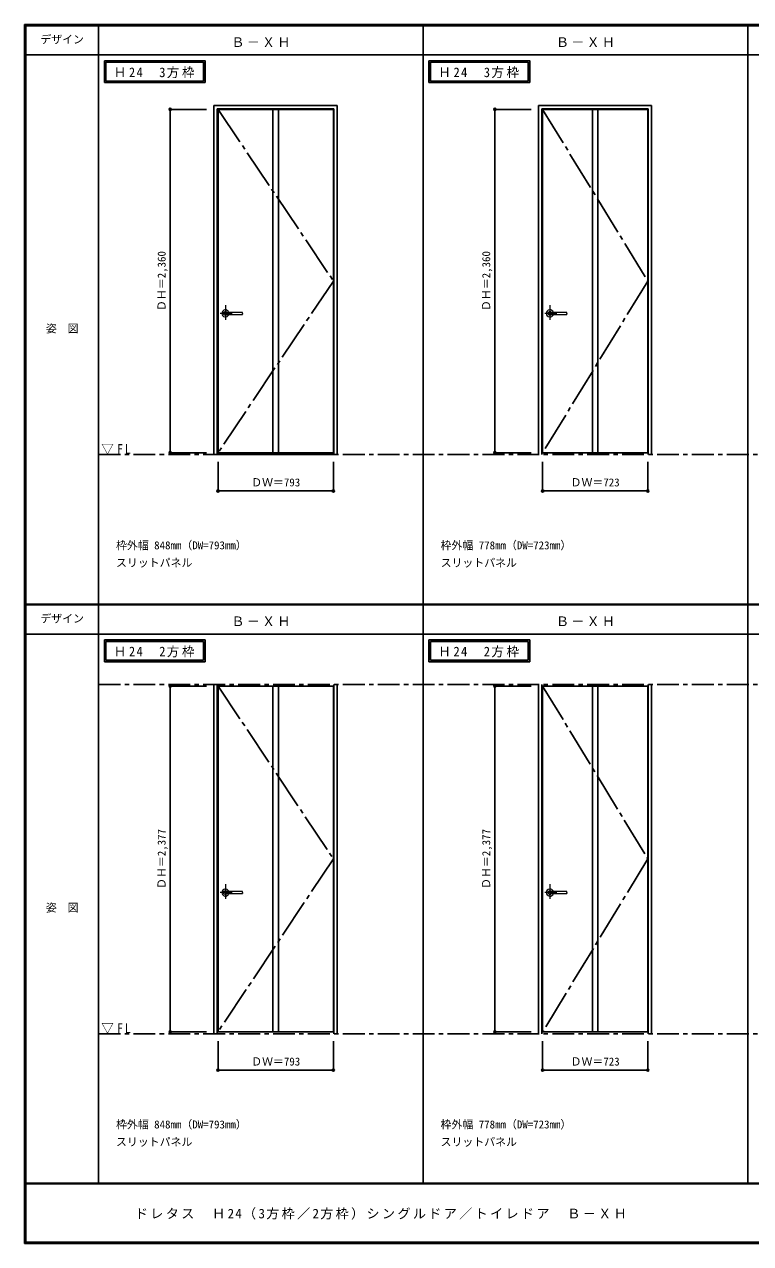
# Model space of a CAD drawing. Units: millimetres, scale not verified. Extents: x -6000 to 5700, y -4307 to 4260.
# Drawn here: x -6000 to -1007, y -4205 to 4175 of the extents above; entities that cross this region are included whole.
import ezdxf
from ezdxf.enums import TextEntityAlignment as Align

# ---------------------------------------------------------------- set-up
doc = ezdxf.new("R2010")
doc.units = ezdxf.units.MM
doc.header["$LTSCALE"] = 30
doc.header["$PDMODE"] = 32
doc.header["$PDSIZE"] = 15
doc.linetypes.add('CHAIN1', pattern=[8, 5, -1, 1, -1])
doc.linetypes.add('CHAIN2', pattern=[12, 9, -1, 1, -1])
for name, color, linetype in [('0-1_通り芯', 7, 'CHAIN1'), ('0-2_扉', 3, 'Continuous'), ('0-4_枠', 3, 'Continuous'), ('0-7', 7, 'CHAIN2'), ('0-A_文字', 7, 'Continuous'), ('0-B_寸法', 7, 'Continuous'), ('F-1_枠', 6, 'Continuous'), ('F-A_文字', 7, 'Continuous')]:
    doc.layers.add(name, color=color, linetype=linetype)
doc.layers.add('0-5_レバー', color=7, linetype='Continuous', lineweight=18)
doc.styles.add('ＭＳ ゴシック', font='')
doc.styles.get('ＭＳ ゴシック').set_extended_font_data('MS Gothic')

msp = doc.modelspace()

# ---------------------------------------------------------------- linework, layer by layer
at = {"layer": '0-1_通り芯'}
for p, q in [((-5490, 1218), (5690, 1218)), ((-5490, -362.5), (3436.4, -362.5)), ((-5490, -2762.5), (3436.4, -2762.5))]:
    msp.add_line(p, q, dxfattribs=at)
at = {"layer": '0-2_扉'}
for p, q in [((-4668.4, 3591), (-3875.4, 3591)), ((-4668.4, 1231), (-4668.4, 3591)), ((-4290.9, 1231), (-4290.9, 3591)), ((-4252.9, 1231), (-4252.9, 3591)), ((-3875.4, 1231), (-3875.4, 3591)), ((-2436.8, 3591), (-1713.8, 3591)), ((-2436.8, 1231), (-2436.8, 3591)), ((-2094.3, 1231), (-2094.3, 3591)), ((-2056.3, 1231), (-2056.3, 3591)), ((-1713.8, 1231), (-1713.8, 3591)), ((-4668.4, 1231), (-3875.4, 1231)), ((-2436.8, 1231), (-1713.8, 1231)), ((-4668.4, -2749.5), (-4668.4, -372.5)), ((-4668.4, -372.5), (-3875.4, -372.5)), ((-4290.9, -2749.5), (-4290.9, -372.5)), ((-4252.9, -2749.5), (-4252.9, -372.5)), ((-3875.4, -2749.5), (-3875.4, -372.5)), ((-2436.8, -2749.5), (-2436.8, -372.5)), ((-2436.8, -372.5), (-1713.8, -372.5)), ((-2094.3, -2749.5), (-2094.3, -372.5)), ((-2056.3, -2749.5), (-2056.3, -372.5)), ((-1713.8, -2749.5), (-1713.8, -372.5)), ((-4668.4, -2749.5), (-3875.4, -2749.5)), ((-2436.8, -2749.5), (-1713.8, -2749.5))]:
    msp.add_line(p, q, dxfattribs=at)
at = {"layer": '0-4_枠'}
for p, q in [((-4697.4, 3618), (-3849.4, 3618)), ((-4697.4, 1218), (-4697.4, 3618)), ((-3849.4, 1218), (-3849.4, 3618)), ((-2465.8, 3618), (-1687.8, 3618)), ((-2465.8, 1218), (-2465.8, 3618)), ((-1687.8, 1218), (-1687.8, 3618)), ((-4673.4, 3594), (-3873.4, 3594)), ((-4673.4, 1218), (-4673.4, 3594)), ((-3873.4, 1218), (-3873.4, 3594)), ((-2441.8, 3594), (-1711.8, 3594)), ((-2441.8, 1218), (-2441.8, 3594)), ((-1711.8, 1218), (-1711.8, 3594)), ((-4697.4, 1218), (-3849.4, 1218)), ((-4697.4, -2762.5), (-4697.4, -362.5)), ((-4673.4, -2762.5), (-4673.4, -362.5)), ((-3873.4, -2762.5), (-3873.4, -362.5)), ((-3849.4, -2762.5), (-3849.4, -362.5)), ((-2465.8, -2762.5), (-2465.8, -362.5)), ((-2441.8, -2762.5), (-2441.8, -362.5)), ((-1711.8, -2762.5), (-1711.8, -362.5)), ((-1687.8, -2762.5), (-1687.8, -362.5))]:
    msp.add_line(p, q, dxfattribs=at)
at = {"layer": '0-5_レバー', "color": 4, "linetype": 'CHAIN1'}
for p, q in [((-4571.1, 2188.5), (-4654.12, 2188.5)), ((-4617.9, 2244.96), (-4617.9, 2145.11)), ((-2339.5, 2188.5), (-2422.52, 2188.5)), ((-2386.3, 2244.96), (-2386.3, 2145.11)), ((-4617.9, -1735.54), (-4617.9, -1835.39)), ((-2386.3, -1735.54), (-2386.3, -1835.39)), ((-4571.1, -1792), (-4654.12, -1792)), ((-2339.5, -1792), (-2422.52, -1792))]:
    msp.add_line(p, q, dxfattribs=at)
at = {"layer": '0-5_レバー'}
for p, q in [((-4500.9, 2188.5), (-4500.9, 2193.99)), ((-4500.9, 2188.5), (-4500.9, 2183)), ((-2269.3, 2188.5), (-2269.3, 2193.99)), ((-2269.3, 2188.5), (-2269.3, 2183)), ((-4630.65, -1789.85), (-4630.9, -1792)), ((-4630.9, -1792), (-4630.65, -1794.15)), ((-4629.91, -1787.79), (-4630.65, -1789.85)), ((-4630.65, -1794.15), (-4629.91, -1796.21)), ((-4628.71, -1785.89), (-4629.91, -1787.79)), ((-4629.91, -1796.21), (-4628.71, -1798.11)), ((-4627.09, -1784.22), (-4628.71, -1785.89)), ((-4628.71, -1798.11), (-4627.09, -1799.78)), ((-4625.12, -1782.85), (-4627.09, -1784.22)), ((-4627.09, -1799.78), (-4625.12, -1801.15)), ((-4622.87, -1781.84), (-4625.12, -1782.85)), ((-4625.12, -1801.15), (-4622.87, -1802.16)), ((-4620.44, -1781.21), (-4622.87, -1781.84)), ((-4622.87, -1802.16), (-4620.44, -1802.79)), ((-4617.9, -1781), (-4620.44, -1781.21)), ((-4620.44, -1802.79), (-4617.9, -1803)), ((-4615.36, -1781.21), (-4617.9, -1781)), ((-4617.9, -1803), (-4615.36, -1802.79)), ((-4612.92, -1781.84), (-4615.36, -1781.21)), ((-4615.36, -1802.79), (-4612.92, -1802.16)), ((-4613.03, -1785.01), (-4613.03, -1785.02)), ((-4612.57, -1785.01), (-4613.03, -1785.01)), ((-4610.68, -1782.85), (-4612.92, -1781.84)), ((-4612.92, -1802.16), (-4610.68, -1801.15)), ((-4612.88, -1798.99), (-4612.75, -1798.99)), ((-4612.75, -1798.99), (-4612.31, -1798.99)), ((-4611.47, -1785.01), (-4612.57, -1785.01)), ((-4612.31, -1798.99), (-4611.59, -1798.99)), ((-4611.59, -1798.99), (-4610.57, -1798.99)), ((-4609.95, -1785.01), (-4611.47, -1785.01)), ((-4608.71, -1784.22), (-4610.68, -1782.85)), ((-4610.68, -1801.15), (-4608.71, -1799.78)), ((-4610.57, -1798.99), (-4609.31, -1798.99)), ((-4608.41, -1785.01), (-4609.95, -1785.01)), ((-4609.31, -1798.99), (-4607.96, -1798.99)), ((-4607.94, -1785.01), (-4608.71, -1784.22)), ((-4608.71, -1799.78), (-4607.94, -1798.99)), ((-4606.92, -1785.01), (-4608.41, -1785.01)), ((-4607.96, -1798.99), (-4605.1, -1798.99)), ((-4604.51, -1785.01), (-4606.92, -1785.01)), ((-4605.1, -1798.99), (-4602.12, -1799)), ((-4602.5, -1785), (-4604.51, -1785.01)), ((-4600.65, -1785), (-4602.5, -1785)), ((-4602.12, -1799), (-4599.1, -1799)), ((-4598.65, -1785), (-4600.65, -1785)), ((-4599.1, -1799), (-4596.06, -1799)), ((-4594.9, -1785), (-4598.65, -1785)), ((-4596.06, -1799), (-4592.99, -1799)), ((-4590.69, -1785), (-4594.9, -1785)), ((-4592.99, -1799), (-4589.91, -1799)), ((-4586.04, -1785), (-4590.69, -1785)), ((-4589.91, -1799), (-4585.91, -1799)), ((-4581.25, -1785), (-4586.04, -1785)), ((-4585.91, -1799), (-4581.5, -1799)), ((-4581.5, -1799), (-4576.53, -1799)), ((-4576, -1785), (-4581.25, -1785)), ((-4576.53, -1799), (-4571, -1799)), ((-4570.24, -1785), (-4576, -1785)), ((-4571, -1799), (-4564.91, -1799)), ((-4563.94, -1785), (-4570.24, -1785)), ((-4564.91, -1799), (-4558.26, -1799)), ((-4557.12, -1785), (-4563.94, -1785)), ((-4558.26, -1799), (-4551.05, -1799)), ((-4549.31, -1785), (-4557.12, -1785)), ((-4551.05, -1799), (-4542.46, -1799)), ((-4540.9, -1785), (-4549.31, -1785)), ((-4542.46, -1799), (-4533.2, -1799)), ((-4531.91, -1785), (-4540.9, -1785)), ((-4533.2, -1799), (-4523.26, -1799)), ((-4522.31, -1785), (-4531.91, -1785)), ((-4523.26, -1799), (-4512.65, -1799)), ((-4512.13, -1785), (-4522.31, -1785)), ((-4512.65, -1799), (-4502.4, -1799)), ((-4502.4, -1785), (-4512.13, -1785)), ((-4511.48, -1785), (-4511.88, -1785)), ((-4502.4, -1785), (-4511.48, -1785)), ((-4500.9, -1792), (-4500.9, -1786.51)), ((-4500.9, -1792), (-4500.9, -1797.5)), ((-2399.05, -1789.85), (-2399.3, -1792)), ((-2399.3, -1792), (-2399.05, -1794.15)), ((-2398.31, -1787.79), (-2399.05, -1789.85)), ((-2399.05, -1794.15), (-2398.31, -1796.21)), ((-2397.11, -1785.89), (-2398.31, -1787.79)), ((-2398.31, -1796.21), (-2397.11, -1798.11)), ((-2395.49, -1784.22), (-2397.11, -1785.89)), ((-2397.11, -1798.11), (-2395.49, -1799.78)), ((-2393.52, -1782.85), (-2395.49, -1784.22)), ((-2395.49, -1799.78), (-2393.52, -1801.15)), ((-2391.27, -1781.84), (-2393.52, -1782.85)), ((-2393.52, -1801.15), (-2391.27, -1802.16)), ((-2388.84, -1781.21), (-2391.27, -1781.84)), ((-2391.27, -1802.16), (-2388.84, -1802.79)), ((-2386.3, -1781), (-2388.84, -1781.21)), ((-2388.84, -1802.79), (-2386.3, -1803)), ((-2383.76, -1781.21), (-2386.3, -1781)), ((-2386.3, -1803), (-2383.76, -1802.79)), ((-2381.32, -1781.84), (-2383.76, -1781.21)), ((-2383.76, -1802.79), (-2381.32, -1802.16)), ((-2381.43, -1785.01), (-2381.43, -1785.02)), ((-2380.97, -1785.01), (-2381.43, -1785.01)), ((-2379.08, -1782.85), (-2381.32, -1781.84)), ((-2381.32, -1802.16), (-2379.08, -1801.15)), ((-2381.28, -1798.99), (-2381.15, -1798.99)), ((-2381.15, -1798.99), (-2380.71, -1798.99)), ((-2379.87, -1785.01), (-2380.97, -1785.01)), ((-2380.71, -1798.99), (-2379.99, -1798.99)), ((-2379.99, -1798.99), (-2378.97, -1798.99)), ((-2378.35, -1785.01), (-2379.87, -1785.01)), ((-2377.11, -1784.22), (-2379.08, -1782.85)), ((-2379.08, -1801.15), (-2377.11, -1799.78)), ((-2378.97, -1798.99), (-2377.71, -1798.99)), ((-2376.81, -1785.01), (-2378.35, -1785.01)), ((-2377.71, -1798.99), (-2376.36, -1798.99)), ((-2376.34, -1785.01), (-2377.11, -1784.22)), ((-2377.11, -1799.78), (-2376.34, -1798.99)), ((-2375.32, -1785.01), (-2376.81, -1785.01)), ((-2376.36, -1798.99), (-2373.5, -1798.99)), ((-2372.91, -1785.01), (-2375.32, -1785.01)), ((-2373.5, -1798.99), (-2370.52, -1799)), ((-2370.9, -1785), (-2372.91, -1785.01)), ((-2369.05, -1785), (-2370.9, -1785)), ((-2370.52, -1799), (-2367.5, -1799)), ((-2367.05, -1785), (-2369.05, -1785)), ((-2367.5, -1799), (-2364.46, -1799)), ((-2363.3, -1785), (-2367.05, -1785)), ((-2364.46, -1799), (-2361.39, -1799)), ((-2359.09, -1785), (-2363.3, -1785)), ((-2361.39, -1799), (-2358.31, -1799)), ((-2354.44, -1785), (-2359.09, -1785)), ((-2358.31, -1799), (-2354.31, -1799)), ((-2349.65, -1785), (-2354.44, -1785)), ((-2354.31, -1799), (-2349.9, -1799)), ((-2349.9, -1799), (-2344.93, -1799)), ((-2344.4, -1785), (-2349.65, -1785)), ((-2344.93, -1799), (-2339.4, -1799)), ((-2338.64, -1785), (-2344.4, -1785)), ((-2339.4, -1799), (-2333.31, -1799)), ((-2332.34, -1785), (-2338.64, -1785)), ((-2333.31, -1799), (-2326.66, -1799)), ((-2325.52, -1785), (-2332.34, -1785)), ((-2326.66, -1799), (-2319.45, -1799)), ((-2317.71, -1785), (-2325.52, -1785)), ((-2319.45, -1799), (-2310.86, -1799)), ((-2309.3, -1785), (-2317.71, -1785)), ((-2310.86, -1799), (-2301.6, -1799)), ((-2300.31, -1785), (-2309.3, -1785)), ((-2301.6, -1799), (-2291.66, -1799)), ((-2290.71, -1785), (-2300.31, -1785)), ((-2291.66, -1799), (-2281.05, -1799)), ((-2280.53, -1785), (-2290.71, -1785)), ((-2281.05, -1799), (-2270.8, -1799)), ((-2270.8, -1785), (-2280.53, -1785)), ((-2279.88, -1785), (-2280.28, -1785)), ((-2270.8, -1785), (-2279.88, -1785)), ((-2269.3, -1792), (-2269.3, -1786.51)), ((-2269.3, -1792), (-2269.3, -1797.5))]:
    msp.add_line(p, q, dxfattribs=at)
for points in [[(-4607.94, 2195.49), (-4608.71, 2196.28), (-4610.68, 2197.65), (-4612.92, 2198.66), (-4615.36, 2199.29), (-4617.9, 2199.5), (-4620.44, 2199.29), (-4622.87, 2198.66), (-4625.12, 2197.65), (-4627.09, 2196.28), (-4628.71, 2194.61), (-4629.91, 2192.71), (-4630.65, 2190.65), (-4630.9, 2188.5), (-4630.65, 2186.35), (-4629.91, 2184.29), (-4628.71, 2182.39), (-4627.09, 2180.72), (-4625.12, 2179.35), (-4622.87, 2178.34), (-4620.44, 2177.71), (-4617.9, 2177.5), (-4615.36, 2177.71), (-4612.92, 2178.34), (-4610.68, 2179.35), (-4608.71, 2180.72), (-4607.94, 2181.51)], [(-4502.4, 2195.5), (-4512.13, 2195.5), (-4522.31, 2195.5), (-4531.91, 2195.5), (-4540.9, 2195.5), (-4549.31, 2195.5), (-4557.12, 2195.5), (-4563.94, 2195.5), (-4570.24, 2195.5), (-4576, 2195.5), (-4581.25, 2195.5), (-4586.04, 2195.5), (-4590.69, 2195.5), (-4594.9, 2195.5), (-4598.65, 2195.5), (-4600.65, 2195.5), (-4602.5, 2195.5), (-4604.51, 2195.49), (-4606.92, 2195.49), (-4608.41, 2195.49), (-4609.95, 2195.49), (-4611.47, 2195.49), (-4612.57, 2195.49), (-4613.03, 2195.49), (-4613.03, 2195.48)], [(-4612.88, 2181.51), (-4612.75, 2181.51), (-4612.31, 2181.51), (-4611.59, 2181.51), (-4610.57, 2181.51), (-4609.31, 2181.51), (-4607.96, 2181.51), (-4605.1, 2181.51), (-4602.12, 2181.5), (-4599.1, 2181.5), (-4596.06, 2181.5), (-4592.99, 2181.5), (-4589.91, 2181.5), (-4585.91, 2181.5), (-4581.5, 2181.5), (-4576.53, 2181.5), (-4571, 2181.5), (-4564.91, 2181.5), (-4558.26, 2181.5), (-4551.05, 2181.5), (-4542.46, 2181.5), (-4533.2, 2181.5), (-4523.26, 2181.5), (-4512.65, 2181.5), (-4502.4, 2181.5)], [(-4502.4, 2195.5), (-4511.48, 2195.5), (-4511.88, 2195.5)], [(-2376.34, 2195.49), (-2377.11, 2196.28), (-2379.08, 2197.65), (-2381.32, 2198.66), (-2383.76, 2199.29), (-2386.3, 2199.5), (-2388.84, 2199.29), (-2391.27, 2198.66), (-2393.52, 2197.65), (-2395.49, 2196.28), (-2397.11, 2194.61), (-2398.31, 2192.71), (-2399.05, 2190.65), (-2399.3, 2188.5), (-2399.05, 2186.35), (-2398.31, 2184.29), (-2397.11, 2182.39), (-2395.49, 2180.72), (-2393.52, 2179.35), (-2391.27, 2178.34), (-2388.84, 2177.71), (-2386.3, 2177.5), (-2383.76, 2177.71), (-2381.32, 2178.34), (-2379.08, 2179.35), (-2377.11, 2180.72), (-2376.34, 2181.51)], [(-2270.8, 2195.5), (-2280.53, 2195.5), (-2290.71, 2195.5), (-2300.31, 2195.5), (-2309.3, 2195.5), (-2317.71, 2195.5), (-2325.52, 2195.5), (-2332.34, 2195.5), (-2338.64, 2195.5), (-2344.4, 2195.5), (-2349.65, 2195.5), (-2354.44, 2195.5), (-2359.09, 2195.5), (-2363.3, 2195.5), (-2367.05, 2195.5), (-2369.05, 2195.5), (-2370.9, 2195.5), (-2372.91, 2195.49), (-2375.32, 2195.49), (-2376.81, 2195.49), (-2378.35, 2195.49), (-2379.87, 2195.49), (-2380.97, 2195.49), (-2381.43, 2195.49), (-2381.43, 2195.48)], [(-2381.28, 2181.51), (-2381.15, 2181.51), (-2380.71, 2181.51), (-2379.99, 2181.51), (-2378.97, 2181.51), (-2377.71, 2181.51), (-2376.36, 2181.51), (-2373.5, 2181.51), (-2370.52, 2181.5), (-2367.5, 2181.5), (-2364.46, 2181.5), (-2361.39, 2181.5), (-2358.31, 2181.5), (-2354.31, 2181.5), (-2349.9, 2181.5), (-2344.93, 2181.5), (-2339.4, 2181.5), (-2333.31, 2181.5), (-2326.66, 2181.5), (-2319.45, 2181.5), (-2310.86, 2181.5), (-2301.6, 2181.5), (-2291.66, 2181.5), (-2281.05, 2181.5), (-2270.8, 2181.5)], [(-2270.8, 2195.5), (-2279.88, 2195.5), (-2280.28, 2195.5)]]:
    msp.add_lwpolyline(points, dxfattribs=at)
for centre, radius, start, end in [((-4617.9, 2188.5), 24.55, 16.59952, 343.36736), ((-4502.4, 2194), 1.5, 0.00847, 89.9163), ((-4502.4, 2194), 1.5, 360, 90.17419), ((-4502.4, 2183), 1.5, 270.16419, 0), ((-4502.4, 2183), 1.5, 269.91059, 359.99153), ((-2386.3, 2188.5), 24.55, 16.59952, 343.36736), ((-2270.8, 2194), 1.5, 0.00847, 89.9163), ((-2270.8, 2194), 1.5, 360, 90.17419), ((-2270.8, 2183), 1.5, 270.16419, 0), ((-2270.8, 2183), 1.5, 269.91059, 359.99153), ((-4617.9, -1792), 24.55, 16.59952, 343.36736), ((-4502.4, -1786.5), 1.5, 360, 90.17419), ((-4502.4, -1786.5), 1.5, 0.00847, 89.9163), ((-4502.4, -1797.5), 1.5, 269.91059, 359.99153), ((-4502.4, -1797.5), 1.5, 270.16419, 0), ((-2386.3, -1792), 24.55, 16.59952, 343.36736), ((-2270.8, -1786.5), 1.5, 360, 90.17419), ((-2270.8, -1786.5), 1.5, 0.00847, 89.9163), ((-2270.8, -1797.5), 1.5, 269.91059, 359.99153), ((-2270.8, -1797.5), 1.5, 270.16419, 0)]:
    msp.add_arc(centre, radius, start, end, dxfattribs=at)
at = {"layer": '0-7'}
for p, q in [((-4668.4, 3591), (-3875.4, 2411)), ((-2436.8, 3591), (-1713.8, 2411)), ((-3875.4, 2411), (-4668.4, 1231)), ((-1713.8, 2411), (-2436.8, 1231)), ((-4668.4, -372.5), (-3875.4, -1561)), ((-2436.8, -372.5), (-1713.8, -1561)), ((-3875.4, -1561), (-4668.4, -2749.5)), ((-1713.8, -1561), (-2436.8, -2749.5))]:
    msp.add_line(p, q, dxfattribs=at)
at = {"layer": '0-A_文字'}
for p, q in [((-5450, 3925), (-5450, 3775)), ((-5440, 3915), (-5440, 3785)), ((-5440, 3915), (-4767.38, 3915)), ((-4767.38, 3915), (-4767.38, 3785)), ((-3218.4, 3925), (-3218.4, 3775)), ((-3208.4, 3915), (-3208.4, 3785)), ((-3208.4, 3915), (-2535.78, 3915)), ((-2535.78, 3915), (-2535.78, 3785)), ((-5450, 3775), (-4757.38, 3775)), ((-5440, 3785), (-4767.38, 3785)), ((-3218.4, 3775), (-2525.78, 3775)), ((-3208.4, 3785), (-2535.78, 3785)), ((-5450, -55.5), (-5450, -205.5)), ((-5440, -65.5), (-5440, -195.5)), ((-5440, -65.5), (-4767.38, -65.5)), ((-4767.38, -65.5), (-4767.38, -195.5)), ((-3218.4, -55.5), (-3218.4, -205.5)), ((-3208.4, -65.5), (-3208.4, -195.5)), ((-3208.4, -65.5), (-2535.78, -65.5)), ((-2535.78, -65.5), (-2535.78, -195.5)), ((-5450, -205.5), (-4757.38, -205.5)), ((-5440, -195.5), (-4767.38, -195.5)), ((-3218.4, -205.5), (-2525.78, -205.5)), ((-3208.4, -195.5), (-2535.78, -195.5))]:
    msp.add_line(p, q, dxfattribs=at)
for points in [[(-5450, 3925), (-4757.38, 3925), (-4757.38, 3775)], [(-3218.4, 3925), (-2525.78, 3925), (-2525.78, 3775)], [(-5450, -55.5), (-4757.38, -55.5), (-4757.38, -205.5)], [(-3218.4, -55.5), (-2525.78, -55.5), (-2525.78, -205.5)]]:
    msp.add_lwpolyline(points, dxfattribs=at)
at = {"layer": '0-B_寸法', "color": 4}
for p, q in [((-4997.4, 3591), (-4747.4, 3591)), ((-4997.4, 3591), (-4997.4, 1231)), ((-2765.8, 3591), (-2515.8, 3591)), ((-2765.8, 3591), (-2765.8, 1231)), ((-4997.4, 1231), (-4747.4, 1231)), ((-2765.8, 1231), (-2515.8, 1231)), ((-4668.4, 968), (-4668.4, 1168)), ((-3875.4, 968), (-3875.4, 1168)), ((-2436.8, 968), (-2436.8, 1168)), ((-1713.8, 968), (-1713.8, 1168)), ((-4668.4, 968), (-3875.4, 968)), ((-2436.8, 968), (-1713.8, 968)), ((-4997.4, -372.5), (-4997.4, -2749.5)), ((-4997.4, -372.5), (-4747.4, -372.5)), ((-2765.8, -372.5), (-2765.8, -2749.5)), ((-2765.8, -372.5), (-2515.8, -372.5)), ((-4997.4, -2749.5), (-4747.4, -2749.5)), ((-2765.8, -2749.5), (-2515.8, -2749.5)), ((-4668.4, -3012.5), (-4668.4, -2812.5)), ((-3875.4, -3012.5), (-3875.4, -2812.5)), ((-2436.8, -3012.5), (-2436.8, -2812.5)), ((-1713.8, -3012.5), (-1713.8, -2812.5)), ((-4668.4, -3012.5), (-3875.4, -3012.5)), ((-2436.8, -3012.5), (-1713.8, -3012.5))]:
    msp.add_line(p, q, dxfattribs=at)
at = {"layer": '0-B_寸法'}
for p in [(-4997.4, 3591), (-2765.8, 3591), (-4997.4, 1231), (-2765.8, 1231), (-4668.4, 968), (-3875.4, 968), (-2436.8, 968), (-1713.8, 968), (-4997.4, -372.5), (-2765.8, -372.5), (-4997.4, -2749.5), (-2765.8, -2749.5), (-4668.4, -3012.5), (-3875.4, -3012.5), (-2436.8, -3012.5), (-1713.8, -3012.5)]:
    msp.add_point(p, dxfattribs=at)
at = {"layer": 'F-1_枠'}
for p, q in [((-6000, 4175), (5700, 4175)), ((-6000, 4175), (-6000, -4205)), ((-6000, 4170), (5700, 4170)), ((-6000, 4165), (5700, 4165)), ((-5995, 4175), (-5995, -4205)), ((-5990, 4175), (-5990, -4205)), ((-5490, 4175), (-5490, -3790)), ((-3258.4, 4175), (-3258.4, -3790)), ((-1026.8, 4175), (-1026.8, -3790)), ((-6000, 3965), (5700, 3965)), ((-6000, 190.5), (5700, 190.5)), ((-6000, 187.5), (5700, 187.5)), ((-6000, 184.5), (5700, 184.5)), ((-6000, -15.5), (5700, -15.5)), ((5700, -3790), (-6000, -3790)), ((5700, -3795), (-6000, -3795)), ((5700, -4195), (-6000, -4195)), ((5700, -4200), (-6000, -4200)), ((5700, -4205), (-6000, -4205))]:
    msp.add_line(p, q, dxfattribs=at)

# ---------------------------------------------------------------- texts
at = {"layer": '0-A_文字', "style": 'ＭＳ ゴシック'}
for s, p in [('枠外幅 848mm（DW=793mm）', (-5370, 550.5)), ('枠外幅 778mm（DW=723mm）', (-3138.4, 550.5)), ('スリットパネル', (-5370, 430.5)), ('スリットパネル', (-3138.4, 430.5)), ('枠外幅 848mm（DW=793mm）', (-5370, -3430)), ('枠外幅 778mm（DW=723mm）', (-3138.4, -3430)), ('スリットパネル', (-5370, -3550)), ('スリットパネル', (-3138.4, -3550))]:
    msp.add_text(s, height=54.99, dxfattribs=at).set_placement(p, align=Align.BOTTOM_LEFT)
at = {"layer": '0-A_文字', "char_height": 65.98, "attachment_point": 7, "style": 'ＭＳ ゴシック'}
for s, insert in [('\\T1.17;Ｂ－ＸＨ', (-4576.7, 4020)), ('\\T1.17;Ｂ－ＸＨ', (-2345.1, 4020)), ('\\T1.22;\\W0.95;Ｈ24\u30003方枠', (-5385.34, 3805)), ('\\T1.22;\\W0.95;Ｈ24\u30003方枠', (-3153.74, 3805)), ('\\T1.26;\\W0.95;▽FL', (-5471.25, 1218)), ('\\T1.17;Ｂ－ＸＨ', (-4576.7, 39.5)), ('\\T1.17;Ｂ－ＸＨ', (-2345.1, 39.5)), ('\\T1.22;\\W0.95;Ｈ24\u30002方枠', (-5385.34, -175.5)), ('\\T1.22;\\W0.95;Ｈ24\u30002方枠', (-3153.74, -175.5)), ('\\T1.26;\\W0.95;▽FL', (-5471.25, -2762.5))]:
    msp.add_mtext(s, dxfattribs=dict(at, insert=insert))
at = {"layer": '0-B_寸法', "style": 'ＭＳ ゴシック'}
for s, p in [('ＤＨ＝2,360', (-5012.4, 2204.75)), ('ＤＨ＝2,360', (-2780.8, 2204.75)), ('ＤＨ＝2,377', (-5012.4, -1767.25)), ('ＤＨ＝2,377', (-2780.8, -1767.25))]:
    msp.add_text(s, height=54.99, rotation=90, dxfattribs=at).set_placement(p, align=Align.BOTTOM_LEFT)
for s, p in [('ＤＷ＝793', (-4440.65, 983)), ('ＤＷ＝723', (-2244.55, 983)), ('ＤＷ＝793', (-4440.65, -2997.5)), ('ＤＷ＝723', (-2244.55, -2997.5))]:
    msp.add_text(s, height=54.99, dxfattribs=at).set_placement(p, align=Align.BOTTOM_LEFT)
at = {"layer": 'F-A_文字', "style": 'ＭＳ ゴシック'}
for s, p in [('デザイン', (-5890, 4027.5)), ('姿\u3000図', (-5852.5, 2040.25)), ('デザイン', (-5890, 47)), ('姿\u3000図', (-5852.5, -1940.25))]:
    msp.add_text(s, height=54.99, dxfattribs=at).set_placement(p, align=Align.BOTTOM_LEFT)
at = {"layer": 'F-A_文字', "insert": (-5240, -4040), "char_height": 65.98, "attachment_point": 7, "style": 'ＭＳ ゴシック'}
msp.add_mtext('\\T1.18;ドレタス\u3000Ｈ24（3方枠／2方枠）シングルドア／トイレドア\u3000Ｂ－ＸＨ', dxfattribs=at)

doc.saveas('drawing.dxf')
